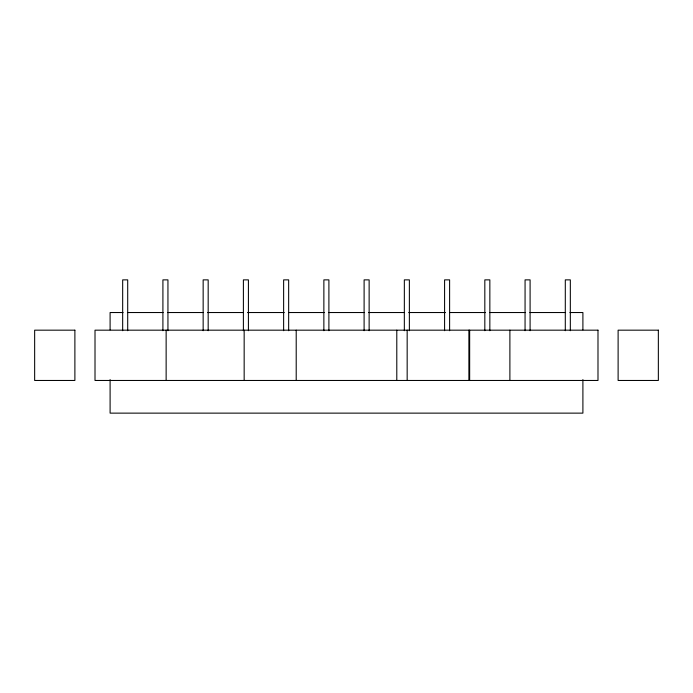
<?xml version="1.0" encoding="UTF-8"?>
<svg xmlns="http://www.w3.org/2000/svg" width="693" height="693" viewBox="0 0 693 693"><rect width="100%" height="100%" fill="white"/><g stroke="black" fill="none" stroke-linecap="round" stroke-linejoin="round"><path stroke-width="1.04" d="M123.077 312.534L110.1 312.534L110.1 329.842M127.408 312.534L163.115 312.534M167.437 312.534L203.144 312.534M207.476 312.534L243.174 312.534M247.505 312.534L284.286 312.534M288.617 312.534L324.324 312.534M328.647 312.534L364.353 312.534M368.676 312.534L404.383 312.534M408.714 312.534L445.495 312.534M449.826 312.534L485.524 312.534M489.856 312.534L525.563 312.534M529.885 312.534L565.592 312.534M569.923 312.534L582.9 312.534L582.9 329.842M582.9 379.599L582.9 413.132L110.1 413.132L110.1 379.599M570.33 330.708L570.33 279.868L565.306 279.868L565.297 330.708M530.093 330.708L530.093 279.868L525.069 279.868L525.06 330.708M509.892 330.171L509.892 380.466M489.847 330.708L489.847 279.868L484.823 279.868L484.823 330.708M469.655 330.171L469.655 380.466M468.892 330.171L468.892 380.466M449.61 330.708L449.61 279.868L444.585 279.868L444.585 330.708M409.372 330.708L409.372 279.868L404.348 279.868L404.34 330.708M407.163 330.171L407.163 380.466M396.794 330.171L396.794 380.466M369.135 330.708L369.135 279.868L364.111 279.868L364.102 330.708M328.898 330.708L328.898 279.868L323.874 279.868L323.865 330.708M296.206 330.171L296.206 380.466M288.66 330.708L288.66 279.868L283.636 279.868L283.628 330.708M248.415 330.708L248.415 279.868L243.399 279.868L243.39 330.708M244.161 330.171L244.161 380.466M208.177 330.708L208.177 279.868L203.153 279.868L203.153 330.708M167.94 330.708L167.94 279.868L162.916 279.868L162.907 330.708M166.138 330.171L166.138 380.466M127.703 330.708L127.703 279.868L122.678 279.868L122.67 330.708M74.887 330.171L34.65 330.171L34.65 380.466L74.887 380.466L74.887 330.171M597.99 330.171L95.01 330.171L95.01 380.466L597.99 380.466L597.99 330.171M658.35 330.171L618.113 330.171L618.113 380.466L658.35 380.466L658.35 330.171"/></g></svg>
